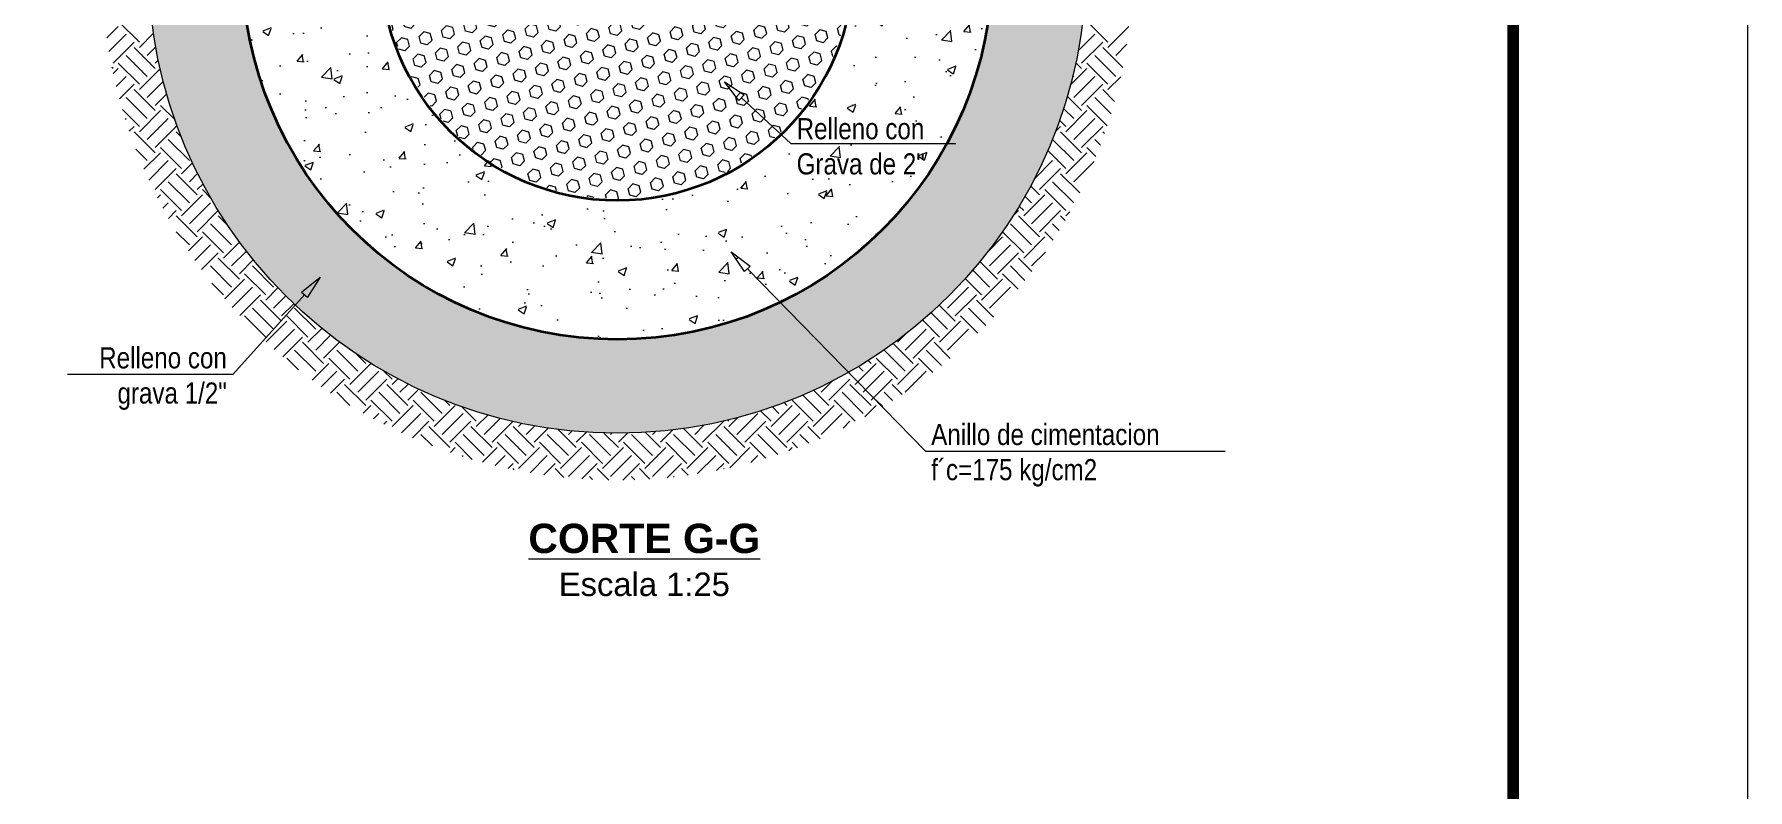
# Model space of a CAD drawing. Header units: metres. Extents: x 0 to 1843, y 1434 to 1492.
# Drawn here: x 1836.332 to 1839.986, y 1471.226 to 1472.836 of the extents above; entities that cross this region are included whole.
import ezdxf
from ezdxf import colors
from ezdxf.entities.mleader import LeaderData, LeaderLine
from ezdxf.math import Vec2, Vec3

# ---------------------------------------------------------------- set-up
doc = ezdxf.new("R2010")
doc.units = ezdxf.units.M
doc.header["$LTSCALE"] = 0.005
for name, color, linetype, lineweight in [('-Achurado', 251, 'Continuous', 5), ('-Acotado', 251, 'Continuous', 5), ('-Corte', 7, 'Continuous', 35), ('-Cuadro', 7, 'Continuous', 20), ('-Terreno', 26, 'Continuous', 5), ('-Textos', 7, 'Continuous', 20)]:
    doc.layers.add(name, color=color, linetype=linetype, lineweight=lineweight)
doc.styles.add('-Arial Narrow', font='ARIALN.TTF')

# ---------------------------------------------------------------- blocks, each defined once
blk = doc.blocks.new('Hoja A2 1 en 1000')
at = {"layer": '-Cuadro', "color": 0}
blk.add_lwpolyline([(594, 0), (594, 420.04), (0, 420.04), (0, 0)], close=True, dxfattribs=at)
at = {"layer": '-Cuadro', "color": 0, "const_width": 1}
blk.add_lwpolyline([(20, 20), (574, 20), (574, 400.04), (20, 400.04)], close=True, dxfattribs=at)
blk = doc.blocks.new('_ClosedBlank')
at = {"color": 0, "linetype": 'ByBlock', "lineweight": -2}
for p, q in [((-1, 0.167), (0, 0)), ((-1, 0.167), (-1, -0.167)), ((0, 0), (-1, -0.167))]:
    blk.add_line(p, q, dxfattribs=at)

msp = doc.modelspace()

# ---------------------------------------------------------------- hatches: boundary and pattern name
at = {"layer": '-Achurado', "ltscale": 0.009}
h = msp.add_hatch(dxfattribs=at)
h.set_pattern_fill('HEX', color=256, scale=0.0025, angle=45)
h.set_pattern_definition([(45, (216.821024, 0.290418), (-0.00972141242, 0.00972141242), [0.0079375, -0.015875]), (165, (216.821024, 0.290418), (-0.00355828391, -0.013279696325), [0.0079375, -0.015875]), (105, (216.826637, 0.296031), (-0.013279696325, -0.00355828391), [0.0079375, -0.015875])])
edge = h.paths.add_edge_path(flags=17)
edge.add_arc((1837.57543, 1472.98572), 0.8, 0, 360)
edge = h.paths.add_edge_path()
edge.add_arc((1837.57543, 1472.98572), 1, 0, 360)
at = {"layer": '-Achurado'}
h = msp.add_hatch(dxfattribs=at)
h.set_pattern_fill('AR-CONC', color=256, scale=0.001)
h.set_pattern_definition([(50, (216.82102, 0.01263), (0.182184669, -0.015939086), [0.01905, -0.20955]), (355, (216.82102, 0.01263), (-0.035243421, 0.191056845), [0.01524, -0.167640584]), (100.451445, (216.8362, 0.0113), (0.146941247, 0.175117752), [0.016190009, -0.178090245]), (46.1842, (216.82102, 0.06343), (0.27107904, -0.042042328), [0.028575, -0.314325]), (96.635558, (216.84361, 0.05993), (0.237404134, 0.247426125), [0.024285023, -0.267135608]), (351.184151, (216.82102, 0.06343), (0.237404134, 0.247426125), [0.022859967, -0.251459732]), (21, (216.84642, 0.05073), (0.151614391, -0.102265198), [0.01905, -0.20955]), (326, (216.84642, 0.05073), (0.061802028, 0.184187966), [0.01524, -0.16764]), (71.451445, (216.85906, 0.04221), (0.213416419, 0.081922769), [0.016190009, -0.178089938]), (37.5, (216.821024, 0.012634), (0.0030886033, 0.0845550389), [0, -0.165608, 0, -0.17018, 0, -0.168275]), (7.5, (216.82102, 0.01263), (0.0668196625, 0.100180575), [0, -0.097028, 0, -0.161798, 0, -0.064135]), (327.5, (216.76438, 0.012634), (0.1355905952, -0.005728744), [0, -0.0635, 0, -0.19812, 0, -0.26289]), (317.5, (216.73898, 0.01263), (0.1481291814, 0.025426491), [0, -0.08255, 0, -0.131572, 0, -0.18669])])
edge = h.paths.add_edge_path()
edge.add_arc((1837.57543, 1472.98572), 0.8, 0, 360)
edge = h.paths.add_edge_path(flags=17)
edge.add_arc((1837.57543, 1472.98572), 0.5, 0, 360)
at = {"layer": '-Achurado', "ltscale": 0.009}
h = msp.add_hatch(dxfattribs=at)
h.set_pattern_fill('HEX', color=256, scale=0.0045, angle=45)
h.set_pattern_definition([(45, (216.821024, 0.012634), (-0.01749854235, 0.01749854235), [0.0142875, -0.028575]), (165, (216.821024, 0.012634), (-0.00640491103, -0.02390345339), [0.0142875, -0.028575]), (105, (216.831127, 0.022737), (-0.02390345339, -0.00640491103), [0.0142875, -0.028575])])
edge = h.paths.add_edge_path()
edge.add_arc((1837.57543, 1472.98572), 0.5, 0, 360)

# ---------------------------------------------------------------- linework, layer by layer
at = {"layer": '-Corte'}
for radius in [0.8, 0.504]:
    msp.add_circle((1837.57543, 1472.98572), radius, dxfattribs=at)
at = {"layer": '-Terreno', "linetype": 'Continuous'}
for p, q in [((1836.4867, 1472.82867), (1836.51124, 1472.85321)), ((1836.55614, 1472.81954), (1836.51124, 1472.86444)), ((1836.55614, 1472.80831), (1836.58632, 1472.83849)), ((1838.6216, 1472.81954), (1838.5767, 1472.86444)), ((1838.6216, 1472.80831), (1838.6665, 1472.85321)), ((1836.49129, 1472.79959), (1836.52808, 1472.83638)), ((1836.50002, 1472.77464), (1836.54492, 1472.81954)), ((1836.58982, 1472.76341), (1836.54492, 1472.80831)), ((1836.57298, 1472.79148), (1836.59107, 1472.80956)), ((1838.55823, 1472.80107), (1838.59354, 1472.83638)), ((1838.56548, 1472.77464), (1838.61038, 1472.81954)), ((1838.65316, 1472.76553), (1838.61038, 1472.80831)), ((1838.63844, 1472.79148), (1838.66212, 1472.81516)), ((1836.50002, 1472.76341), (1836.49764, 1472.76579)), ((1836.55614, 1472.72974), (1836.51124, 1472.77464)), ((1836.57298, 1472.74657), (1836.52808, 1472.79148)), ((1836.58982, 1472.77464), (1836.59653, 1472.78135)), ((1838.56548, 1472.76341), (1838.55314, 1472.77575)), ((1838.6216, 1472.72974), (1838.5767, 1472.77464)), ((1838.63844, 1472.74657), (1838.59354, 1472.79148)), ((1836.50042, 1472.75259), (1836.51124, 1472.76341)), ((1836.50672, 1472.72521), (1836.52808, 1472.74657)), ((1836.51361, 1472.69842), (1836.54492, 1472.72974)), ((1836.55614, 1472.71851), (1836.60056, 1472.76293)), ((1836.57298, 1472.70167), (1836.60715, 1472.73584)), ((1838.54178, 1472.72849), (1838.5767, 1472.76341)), ((1838.54864, 1472.74657), (1838.54685, 1472.74836)), ((1838.54864, 1472.70167), (1838.59354, 1472.74657)), ((1838.56548, 1472.68484), (1838.61038, 1472.72974)), ((1838.6216, 1472.71851), (1838.64896, 1472.74587)), ((1836.57298, 1472.65677), (1836.52808, 1472.70167)), ((1836.58982, 1472.67361), (1836.54492, 1472.71851)), ((1836.58982, 1472.68484), (1836.61437, 1472.70938)), ((1838.56548, 1472.67361), (1838.53496, 1472.70412)), ((1838.62824, 1472.66698), (1838.59354, 1472.70167)), ((1838.63579, 1472.6931), (1838.61038, 1472.71851)), ((1836.55614, 1472.63993), (1836.51987, 1472.67621)), ((1836.52632, 1472.65501), (1836.52808, 1472.65677)), ((1836.55614, 1472.62871), (1836.60105, 1472.67361)), ((1836.57298, 1472.61187), (1836.61788, 1472.65677)), ((1836.63214, 1472.65374), (1836.60105, 1472.68484)), ((1838.54864, 1472.65677), (1838.52703, 1472.67838)), ((1838.5318, 1472.62871), (1838.5767, 1472.67361)), ((1838.54864, 1472.61187), (1838.59354, 1472.65677)), ((1838.62015, 1472.64139), (1838.5767, 1472.68484)), ((1836.53465, 1472.62966), (1836.54492, 1472.63993)), ((1836.58982, 1472.58381), (1836.54492, 1472.62871)), ((1836.58982, 1472.59503), (1836.63472, 1472.63993)), ((1836.64553, 1472.6179), (1836.63472, 1472.62871)), ((1838.50964, 1472.629), (1838.52058, 1472.63993)), ((1838.5318, 1472.63993), (1838.51853, 1472.65321)), ((1838.56548, 1472.58381), (1838.52058, 1472.62871)), ((1838.56548, 1472.59503), (1838.61038, 1472.63993)), ((1838.61447, 1472.62462), (1838.61038, 1472.62871)), ((1836.57298, 1472.56697), (1836.54852, 1472.59143)), ((1836.56596, 1472.54872), (1836.60105, 1472.58381)), ((1836.64595, 1472.55013), (1836.60105, 1472.59503)), ((1836.66279, 1472.56697), (1836.61788, 1472.61187)), ((1838.5318, 1472.55013), (1838.49324, 1472.5887)), ((1838.54864, 1472.56697), (1838.50374, 1472.61187)), ((1838.5318, 1472.53891), (1838.5767, 1472.58381)), ((1838.59612, 1472.57561), (1838.5767, 1472.59503)), ((1838.60554, 1472.59987), (1838.59354, 1472.61187)), ((1836.57636, 1472.52544), (1836.61788, 1472.56697)), ((1836.58982, 1472.50523), (1836.63472, 1472.55013)), ((1836.64595, 1472.53891), (1836.66944, 1472.5624)), ((1838.46427, 1472.5275), (1838.50374, 1472.56697)), ((1838.47567, 1472.50523), (1838.52058, 1472.55013)), ((1838.54864, 1472.52207), (1838.59195, 1472.56538)), ((1836.66279, 1472.47717), (1836.61788, 1472.52207)), ((1836.67962, 1472.494), (1836.63472, 1472.53891)), ((1836.66279, 1472.52207), (1836.68041, 1472.53969)), ((1836.67962, 1472.50523), (1836.69184, 1472.51745)), ((1838.47567, 1472.494), (1838.45666, 1472.51302)), ((1838.54864, 1472.47717), (1838.50374, 1472.52207)), ((1838.56142, 1472.49806), (1838.52058, 1472.53891)), ((1836.59466, 1472.48762), (1836.60105, 1472.494)), ((1836.64595, 1472.46033), (1836.60105, 1472.50523)), ((1836.60622, 1472.4655), (1836.61788, 1472.47717)), ((1836.64595, 1472.4491), (1836.69085, 1472.494)), ((1836.66279, 1472.43227), (1836.70769, 1472.47717)), ((1836.7081, 1472.48798), (1836.69085, 1472.50523)), ((1838.442, 1472.4491), (1838.4869, 1472.494)), ((1838.45884, 1472.47717), (1838.44467, 1472.49133)), ((1838.45884, 1472.43227), (1838.50374, 1472.47717)), ((1838.5318, 1472.46033), (1838.4869, 1472.50523)), ((1836.61818, 1472.44379), (1836.63472, 1472.46033)), ((1836.67962, 1472.4042), (1836.63472, 1472.4491)), ((1836.67962, 1472.41543), (1836.72452, 1472.46033)), ((1836.74492, 1472.4287), (1836.72452, 1472.4491)), ((1838.41875, 1472.4483), (1838.43077, 1472.46033)), ((1838.47567, 1472.4042), (1838.43077, 1472.4491)), ((1838.442, 1472.46033), (1838.43224, 1472.47009)), ((1838.47567, 1472.41543), (1838.52058, 1472.46033)), ((1838.53021, 1472.43947), (1838.52058, 1472.4491)), ((1838.5318, 1472.4491), (1838.54043, 1472.45774)), ((1836.66279, 1472.38736), (1836.63494, 1472.41521)), ((1836.66098, 1472.37434), (1836.69085, 1472.4042)), ((1836.73575, 1472.37053), (1836.69085, 1472.41543)), ((1836.75259, 1472.38736), (1836.70769, 1472.43227)), ((1838.36516, 1472.37227), (1838.3971, 1472.4042)), ((1838.442, 1472.37053), (1838.3971, 1472.41543)), ((1838.45884, 1472.38736), (1838.41394, 1472.43227)), ((1838.442, 1472.3593), (1838.4869, 1472.4042)), ((1838.5049, 1472.39743), (1838.4869, 1472.41543)), ((1838.51775, 1472.41825), (1838.50374, 1472.43227)), ((1836.67467, 1472.35435), (1836.70769, 1472.38736)), ((1836.68873, 1472.33474), (1836.72452, 1472.37053)), ((1836.73575, 1472.3593), (1836.76978, 1472.39333)), ((1836.75259, 1472.34246), (1836.78425, 1472.37413)), ((1838.36903, 1472.34246), (1838.41394, 1472.38736)), ((1838.38587, 1472.32562), (1838.43077, 1472.37053)), ((1838.45884, 1472.34246), (1838.48818, 1472.3718)), ((1836.75259, 1472.29756), (1836.70769, 1472.34246)), ((1836.76943, 1472.3144), (1836.72452, 1472.3593)), ((1836.76943, 1472.32562), (1836.79914, 1472.35534)), ((1836.84239, 1472.29756), (1836.79749, 1472.34246)), ((1838.36903, 1472.29756), (1838.33329, 1472.3333)), ((1838.38587, 1472.3144), (1838.34867, 1472.3516)), ((1838.44472, 1472.31168), (1838.41394, 1472.34246)), ((1838.45924, 1472.33083), (1838.43077, 1472.3593)), ((1836.73575, 1472.28072), (1836.71091, 1472.30556)), ((1836.73833, 1472.27208), (1836.78065, 1472.3144)), ((1836.75402, 1472.25409), (1836.79749, 1472.29756)), ((1836.82555, 1472.28072), (1836.78065, 1472.32562)), ((1836.82555, 1472.2695), (1836.85169, 1472.29564)), ((1838.27923, 1472.25266), (1838.32413, 1472.29756)), ((1838.3522, 1472.28072), (1838.31751, 1472.31541)), ((1838.3522, 1472.2695), (1838.3971, 1472.3144)), ((1838.36903, 1472.25266), (1838.41394, 1472.29756)), ((1838.42983, 1472.2929), (1838.3971, 1472.32562)), ((1836.77006, 1472.23646), (1836.81433, 1472.28072)), ((1836.85923, 1472.2246), (1836.81433, 1472.2695)), ((1836.84239, 1472.25266), (1836.86833, 1472.2786)), ((1836.85923, 1472.23582), (1836.88537, 1472.26196)), ((1838.29607, 1472.2246), (1838.26201, 1472.25866)), ((1838.29607, 1472.23582), (1838.34097, 1472.28072)), ((1838.37752, 1472.23295), (1838.34097, 1472.2695)), ((1836.82555, 1472.19092), (1836.78065, 1472.23582)), ((1836.84239, 1472.20776), (1836.79749, 1472.25266)), ((1836.82619, 1472.18033), (1836.87045, 1472.2246)), ((1836.91535, 1472.19092), (1836.87045, 1472.23582)), ((1836.93219, 1472.20776), (1836.88729, 1472.25266)), ((1838.26239, 1472.19092), (1838.22656, 1472.22675)), ((1838.27923, 1472.20776), (1838.24448, 1472.24251)), ((1838.26239, 1472.1797), (1838.30729, 1472.2246)), ((1838.34418, 1472.19894), (1838.30729, 1472.23582)), ((1838.36103, 1472.21576), (1838.32413, 1472.25266)), ((1836.84382, 1472.16429), (1836.88729, 1472.20776)), ((1836.86181, 1472.14861), (1836.90413, 1472.19092)), ((1836.94903, 1472.13479), (1836.90413, 1472.1797)), ((1836.91535, 1472.1797), (1836.94507, 1472.20941)), ((1836.93219, 1472.16286), (1836.96386, 1472.19453)), ((1836.94903, 1472.14602), (1836.98306, 1472.18005)), ((1838.17259, 1472.1797), (1838.18888, 1472.19598)), ((1838.18943, 1472.16286), (1838.23433, 1472.20776)), ((1838.20627, 1472.14602), (1838.25117, 1472.19092)), ((1838.28537, 1472.14549), (1838.25117, 1472.1797)), ((1838.27923, 1472.16286), (1838.32413, 1472.20776)), ((1836.89527, 1472.1212), (1836.87045, 1472.14602)), ((1836.93219, 1472.11796), (1836.88729, 1472.16286)), ((1837.00516, 1472.10112), (1836.96026, 1472.14602)), ((1837.022, 1472.11796), (1836.97709, 1472.16286)), ((1837.03883, 1472.13479), (1837.01841, 1472.15521)), ((1838.17259, 1472.10112), (1838.12769, 1472.14602)), ((1838.18943, 1472.11796), (1838.14453, 1472.16286)), ((1838.20627, 1472.13479), (1838.16388, 1472.17718)), ((1838.24813, 1472.11539), (1838.21749, 1472.14602)), ((1838.26693, 1472.13025), (1838.23433, 1472.16286)), ((1836.92447, 1472.09901), (1836.96026, 1472.13479)), ((1836.94408, 1472.08494), (1836.97709, 1472.11796)), ((1837.00516, 1472.08989), (1837.05006, 1472.13479)), ((1837.022, 1472.07306), (1837.0669, 1472.11796)), ((1837.09496, 1472.10112), (1837.07769, 1472.11839)), ((1838.08279, 1472.10112), (1838.06829, 1472.11561)), ((1838.08279, 1472.08989), (1838.12769, 1472.13479)), ((1838.09963, 1472.11796), (1838.08957, 1472.12801)), ((1838.09963, 1472.07306), (1838.14453, 1472.11796)), ((1838.11646, 1472.13479), (1838.11041, 1472.14085)), ((1838.17259, 1472.08989), (1838.21749, 1472.13479)), ((1838.18943, 1472.07306), (1838.23433, 1472.11796)), ((1836.96407, 1472.07126), (1836.99393, 1472.10112)), ((1837.00493, 1472.04522), (1836.97709, 1472.07306)), ((1837.03883, 1472.04499), (1836.99393, 1472.08989)), ((1837.03883, 1472.05622), (1837.08373, 1472.10112)), ((1837.1118, 1472.02815), (1837.0669, 1472.07306)), ((1837.12864, 1472.04499), (1837.08373, 1472.08989)), ((1837.09496, 1472.08989), (1837.10718, 1472.10212)), ((1837.1118, 1472.07306), (1837.12943, 1472.09068)), ((1837.12864, 1472.05622), (1837.15214, 1472.07972)), ((1837.2016, 1472.02815), (1837.1567, 1472.07306)), ((1838.02666, 1472.04499), (1837.99408, 1472.07757)), ((1838.00982, 1472.07306), (1838.03365, 1472.09688)), ((1838.02666, 1472.05622), (1838.07156, 1472.10112)), ((1838.09963, 1472.02815), (1838.05472, 1472.07306)), ((1838.11646, 1472.04499), (1838.07156, 1472.08989)), ((1838.11646, 1472.05622), (1838.16137, 1472.10112)), ((1838.16226, 1472.05532), (1838.14453, 1472.07306)), ((1838.18271, 1472.06855), (1838.16137, 1472.08989)), ((1837.03353, 1472.02846), (1837.05006, 1472.04499)), ((1837.09496, 1472.01132), (1837.05006, 1472.05622)), ((1837.09496, 1472.00009), (1837.13986, 1472.04499)), ((1837.18476, 1472.01132), (1837.13986, 1472.05622)), ((1837.18476, 1472.00009), (1837.22966, 1472.04499)), ((1837.21844, 1472.04499), (1837.20761, 1472.05582)), ((1837.27457, 1472.01132), (1837.24345, 1472.04243)), ((1837.90318, 1472.01132), (1837.88096, 1472.03354)), ((1837.90318, 1472.00009), (1837.94808, 1472.04499)), ((1837.92002, 1472.02815), (1837.90618, 1472.042)), ((1837.93686, 1472.04499), (1837.93084, 1472.05101)), ((1837.99299, 1472.01132), (1837.94808, 1472.05622)), ((1838.00982, 1472.02815), (1837.97079, 1472.06719)), ((1837.99299, 1472.00009), (1838.03789, 1472.04499)), ((1838.08279, 1472.01132), (1838.03789, 1472.05622)), ((1838.10341, 1472.02071), (1838.12769, 1472.04499)), ((1838.14141, 1472.0425), (1838.12769, 1472.05622)), ((1837.05523, 1472.01649), (1837.0669, 1472.02815)), ((1837.07736, 1472.00494), (1837.08373, 1472.01132)), ((1837.11518, 1471.98663), (1837.1567, 1472.02815)), ((1837.13846, 1471.97623), (1837.17354, 1472.01132)), ((1837.21844, 1471.95519), (1837.17354, 1472.00009)), ((1837.2016, 1471.98325), (1837.2465, 1472.02815)), ((1837.21844, 1471.96641), (1837.26334, 1472.01132)), ((1837.30824, 1471.95519), (1837.26334, 1472.00009)), ((1837.27457, 1472.00009), (1837.29912, 1472.02465)), ((1837.2914, 1471.98325), (1837.32558, 1472.01743)), ((1837.30824, 1471.96641), (1837.35267, 1472.01084)), ((1837.39804, 1471.95519), (1837.35314, 1472.00009)), ((1837.36437, 1472.00009), (1837.37109, 1472.00682)), ((1837.38121, 1471.98325), (1837.3993, 1472.00135)), ((1837.74042, 1471.98325), (1837.76008, 1472.00291)), ((1837.75725, 1471.96641), (1837.80216, 1472.01132)), ((1837.84706, 1471.95519), (1837.80216, 1472.00009)), ((1837.81338, 1472.01132), (1837.81087, 1472.01383)), ((1837.81338, 1472.00009), (1837.83266, 1472.01937)), ((1837.83022, 1471.98325), (1837.87512, 1472.02815)), ((1837.84706, 1471.96641), (1837.89196, 1472.01132)), ((1837.93686, 1471.95519), (1837.89196, 1472.00009)), ((1837.92002, 1471.98325), (1837.96492, 1472.02815)), ((1837.93686, 1471.96641), (1837.98176, 1472.01132)), ((1838.00766, 1471.97419), (1837.98176, 1472.00009)), ((1838.00982, 1471.98325), (1838.05472, 1472.02815)), ((1838.05696, 1471.99671), (1838.07156, 1472.01132)), ((1837.18114, 1471.95881), (1837.1567, 1471.98325)), ((1837.26592, 1471.93016), (1837.22966, 1471.96641)), ((1837.2914, 1471.93835), (1837.2465, 1471.98325)), ((1837.36437, 1471.92151), (1837.31947, 1471.96641)), ((1837.38121, 1471.93835), (1837.3363, 1471.98325)), ((1837.39804, 1471.96641), (1837.42824, 1471.99661)), ((1837.45417, 1471.92151), (1837.40927, 1471.96641)), ((1837.47101, 1471.93835), (1837.42611, 1471.98325)), ((1837.48785, 1471.95519), (1837.44934, 1471.9937)), ((1837.47101, 1471.98325), (1837.47821, 1471.99045)), ((1837.48785, 1471.96641), (1837.50934, 1471.9879)), ((1837.54397, 1471.92151), (1837.49907, 1471.96641)), ((1837.56081, 1471.93835), (1837.51591, 1471.98325)), ((1837.57765, 1471.95519), (1837.54671, 1471.98613)), ((1837.56081, 1471.98325), (1837.56335, 1471.98579)), ((1837.57765, 1471.96641), (1837.59719, 1471.98595)), ((1837.63378, 1471.92151), (1837.58887, 1471.96641)), ((1837.65061, 1471.93835), (1837.60571, 1471.98325)), ((1837.66745, 1471.95519), (1837.63514, 1471.9875)), ((1837.65061, 1471.98325), (1837.65636, 1471.989)), ((1837.66745, 1471.96641), (1837.69378, 1471.99275)), ((1837.72358, 1471.92151), (1837.67868, 1471.96641)), ((1837.74042, 1471.93835), (1837.69551, 1471.98325)), ((1837.75725, 1471.95519), (1837.7167, 1471.99575)), ((1837.81338, 1471.92151), (1837.76848, 1471.96641)), ((1837.83022, 1471.93835), (1837.78532, 1471.98325)), ((1837.89234, 1471.93236), (1837.85828, 1471.96641)), ((1837.91796, 1471.94041), (1837.87512, 1471.98325)), ((1837.95954, 1471.95496), (1837.94808, 1471.96641)), ((1837.98383, 1471.96434), (1837.96492, 1471.98325)), ((1837.2194, 1471.94493), (1837.22966, 1471.95519)), ((1837.24475, 1471.9366), (1837.2465, 1471.93835)), ((1837.28817, 1471.92389), (1837.31947, 1471.95519)), ((1837.31495, 1471.917), (1837.3363, 1471.93835)), ((1837.36437, 1471.91029), (1837.40927, 1471.95519)), ((1837.38933, 1471.90157), (1837.42611, 1471.93835)), ((1837.45417, 1471.91029), (1837.49907, 1471.95519)), ((1837.47101, 1471.89345), (1837.51591, 1471.93835)), ((1837.54397, 1471.91029), (1837.58887, 1471.95519)), ((1837.56081, 1471.89345), (1837.60571, 1471.93835)), ((1837.63378, 1471.91029), (1837.67868, 1471.95519)), ((1837.65061, 1471.89345), (1837.69551, 1471.93835)), ((1837.72358, 1471.91029), (1837.76848, 1471.95519)), ((1837.74599, 1471.89902), (1837.78532, 1471.93835)), ((1837.81528, 1471.91218), (1837.85828, 1471.95519)), ((1837.85991, 1471.92314), (1837.87512, 1471.93835)), ((1837.94121, 1471.94831), (1837.94808, 1471.95519)), ((1837.34233, 1471.9107), (1837.35314, 1471.92151)), ((1837.3555, 1471.90793), (1837.35314, 1471.91029)), ((1837.41841, 1471.89698), (1837.44295, 1471.92151)), ((1837.46161, 1471.89162), (1837.44295, 1471.91029)), ((1837.49957, 1471.88834), (1837.53275, 1471.92151)), ((1837.52236, 1471.887), (1837.51591, 1471.89345)), ((1837.55717, 1471.88587), (1837.53275, 1471.91029)), ((1837.58681, 1471.88578), (1837.62255, 1471.92151)), ((1837.61281, 1471.88635), (1837.60571, 1471.89345)), ((1837.64492, 1471.88791), (1837.62255, 1471.91029)), ((1837.6817, 1471.89086), (1837.71235, 1471.92151)), ((1837.69656, 1471.89241), (1837.69551, 1471.89345)), ((1837.7265, 1471.89614), (1837.71235, 1471.91029)), ((1837.78687, 1471.90623), (1837.80216, 1471.92151)), ((1837.80294, 1471.9095), (1837.80216, 1471.91029))]:
    msp.add_line(p, q, dxfattribs=at)
at = {"layer": '-Terreno'}
msp.add_circle((1837.57543, 1472.98572), 1, dxfattribs=at)

# ---------------------------------------------------------------- block references
at = {"xscale": 0.025, "yscale": 0.025, "zscale": 0.025}
msp.add_blockref('Hoja A2 1 en 1000', (1825.13597, 1464.89837), dxfattribs=at)

# ---------------------------------------------------------------- texts
at = {"layer": '-Textos', "insert": (1837.633, 1471.71544), "char_height": 0.09375, "attachment_point": 5, "style": '-Arial Narrow'}
msp.add_mtext('{\\fArial|b1|i0|c0|p34;\\H0.66667x;\\LCORTE G-G\\P\\fArial|b0|i0|c0|p34;\\H0.8x;\\lEscala 1:25}', dxfattribs=at)

# ---------------------------------------------------------------- leaders
at = {"layer": '-Acotado'}
ml = msp.add_multileader_mtext('Standard', dxfattribs=at)
ml.set_content('Relleno con\\PGrava de 2"', color=7, style='-Arial Narrow')
ml.set_leader_properties(color=7, linetype='ByLayer', lineweight=0)
ml.set_arrow_properties(name='CLOSEDBLANK')
ml.build(insert=Vec2(0, 0))
ml.multileader.update_dxf_attribs({"has_dogleg": 0, "text_left_attachment_type": 6, "text_right_attachment_type": 6, "dogleg_length": 0, "arrow_head_size": 0.05, "scale": 0.025})
ctx = ml.context
ctx.base_point, ctx.scale, ctx.char_height, ctx.arrow_head_size, ctx.landing_gap_size, ctx.plane_origin = Vec3(1837.94528, 1472.60358), 0.025, 0.045, 0.05, 0.0125, Vec3(1837.78823, 1473.60349)
ctx.left_attachment, ctx.right_attachment = 6, 6
notes = []
notes.append((ctx, [(0, (1, 1, 0), (1837.94528, 1472.60358), (1, 0), 0, [(0, [(1837.80382, 1472.7353)], 0, [])])]))
ctx.mtext.insert, ctx.mtext.flow_direction = Vec3(1837.95778, 1472.65758), 5
ml = msp.add_multileader_mtext('Standard', dxfattribs=at)
ml.set_content('Anillo de cimentacion\\Pf´c=175 kg/cm2', color=7, style='-Arial Narrow')
ml.set_leader_properties(color=7, linetype='ByLayer', lineweight=0)
ml.set_arrow_properties(name='CLOSEDBLANK')
ml.build(insert=Vec2(0, 0))
ml.multileader.update_dxf_attribs({"has_dogleg": 0, "text_left_attachment_type": 6, "text_right_attachment_type": 6, "dogleg_length": 0, "arrow_head_size": 0.05, "scale": 0.025})
ctx = ml.context
ctx.base_point, ctx.scale, ctx.char_height, ctx.arrow_head_size, ctx.landing_gap_size, ctx.plane_origin = Vec3(1838.23222, 1471.94741), 0.025, 0.045, 0.05, 0.0125, Vec3(1838.42578, 1473.84728)
ctx.left_attachment, ctx.right_attachment = 6, 6
notes.append((ctx, [(0, (1, 1, 0), (1838.23222, 1471.94741), (1, 0), 0, [(0, [(1837.81784, 1472.37228)], 0, [])])]))
ctx.mtext.insert, ctx.mtext.flow_direction = Vec3(1838.24472, 1472.00564), 5
ml = msp.add_multileader_mtext('Standard', dxfattribs=at)
ml.set_content('Relleno con\\Pgrava 1/2"', color=7, style='-Arial Narrow')
ml.set_leader_properties(color=7, linetype='ByLayer', lineweight=0)
ml.set_arrow_properties(name='CLOSEDBLANK')
ml.build(insert=Vec2(0, 0))
ml.multileader.update_dxf_attribs({"has_dogleg": 0, "text_left_attachment_type": 6, "text_right_attachment_type": 6, "dogleg_length": 0, "arrow_head_size": 0.05, "scale": 0.025})
ctx = ml.context
ctx.base_point, ctx.scale, ctx.char_height, ctx.arrow_head_size, ctx.landing_gap_size, ctx.plane_origin = Vec3(1836.46554, 1472.11088), 0.025, 0.045, 0.05, 0.0125, Vec3(1836.28593, 1471.96444)
ctx.left_attachment, ctx.right_attachment, ctx.text_align_type = 6, 6, 2
notes.append((ctx, [(1, (1, 1, 0), (1836.75519, 1472.11088), (-1, 0), 0, [(0, [(1836.94157, 1472.31843)], 0, [])])]))
ctx.mtext.insert, ctx.mtext.alignment, ctx.mtext.flow_direction = Vec3(1836.74269, 1472.16911), 3, 5
for ctx, leaders in notes:
    for number, flags, end, landing, length, lines in leaders:
        leader = LeaderData()
        leader.index, (leader.has_last_leader_line, leader.has_dogleg_vector, leader.attachment_direction) = number, flags
        leader.last_leader_point, leader.dogleg_vector, leader.dogleg_length = Vec3(end), Vec3(landing), length
        for number, points, colour, breaks in lines:
            line = LeaderLine()
            line.index, line.vertices, line.color, line.breaks = number, Vec3.list(points), colors.encode_raw_color(colour), breaks
            leader.lines.append(line)
        ctx.leaders.append(leader)

doc.saveas('drawing.dxf')
